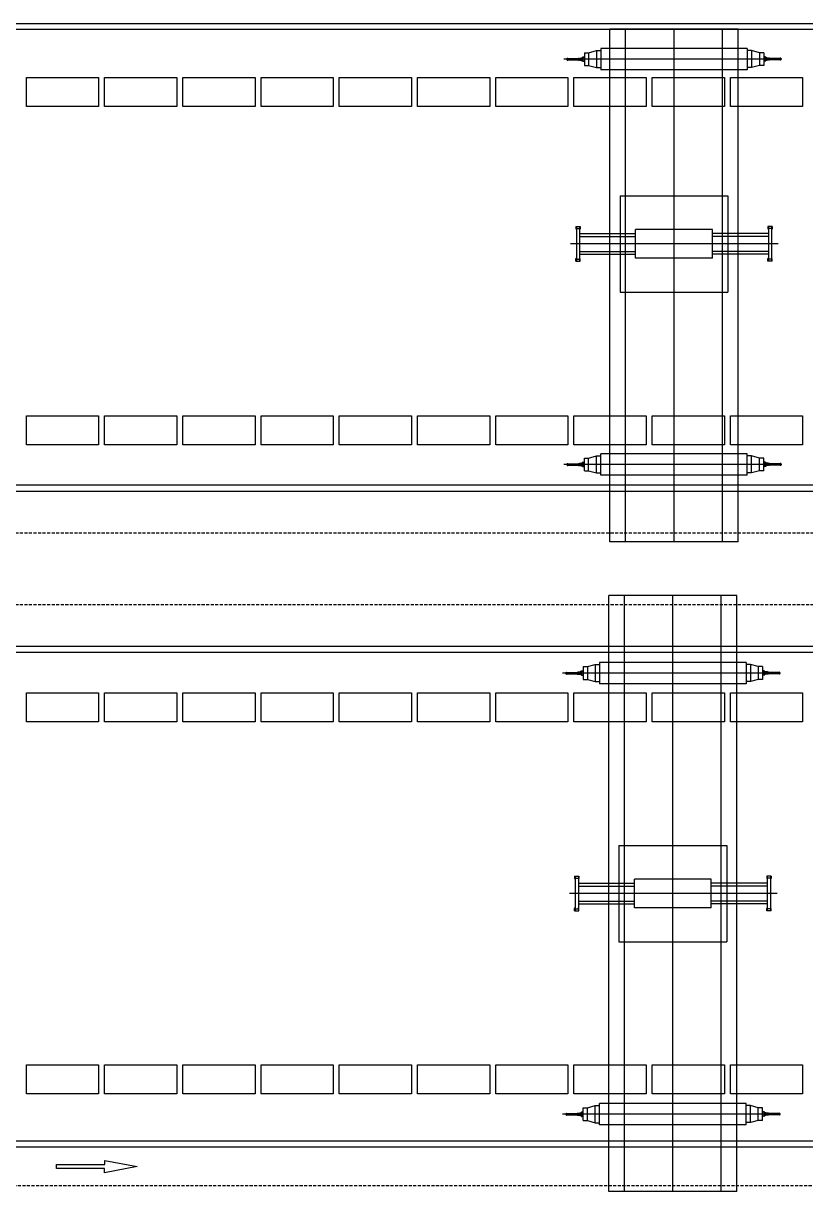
# Model space of a CAD drawing. Header units: millimetres. Extents: x -582 to 479, y -622 to 401.
# Drawn here: x 365.8 to 431.4, y 121.1 to 219.1 of the extents above; entities that cross this region are included whole.
import ezdxf

# ---------------------------------------------------------------- set-up
doc = ezdxf.new("R2010")
doc.units = ezdxf.units.MM
doc.linetypes.add('DASHED', pattern=[19.05, 12.7, -6.35])
for name, color, linetype in [('0001-佛渡-工艺-方案一-围网', 40, 'Continuous'), ('0001-佛渡-工艺-方案一-围网(内集卡一侧新增）', 40, 'Continuous'), ('0001-佛渡-工艺-方案一-设备', 40, 'Continuous'), ('0001-佛渡-平面-方案一道路中心线', 11, 'Continuous'), ('0001-佛渡-平面-方案一道路边界', 7, 'Continuous'), ('ECT', 1, 'Continuous'), ('SLOT', 115, 'Continuous')]:
    doc.layers.add(name, color=color, linetype=linetype)
doc.linetypes.add('FENCELINE2', pattern='A,0.25,-0.1,[132,ltypeshp.shx,S=0.1,R=0,X=-0.1,Y=0],-0.1,1', length=1.45)

# ---------------------------------------------------------------- blocks, each defined once
blk = doc.blocks.new('YC')
at = {"color": 40, "extrusion": (0.019869, 3.07925e-06, 0.999803)}
for p, q in [((2963.457, -564.5, 0.059), (2952.717, -564.501, 0.273)), ((2952.721, -614.501, 0.273), (2952.717, -564.501, 0.273)), ((2954.034, -614.501, 0.247), (2954.03, -564.501, 0.247)), ((2958.091, -614.501, 0.166), (2958.087, -564.501, 0.166)), ((2962.148, -614.5, 0.086), (2962.145, -564.5, 0.085)), ((2963.461, -614.5, 0.059), (2963.457, -564.5, 0.059)), ((2950.93, -570.464, 0.308), (2951.584, -570.285, 0.295)), ((2951.584, -570.285, 0.295), (2951.942, -570.285, 0.288)), ((2951.584, -570.285, 0.295), (2951.584, -571.717, 0.295)), ((2964.233, -570.105, 0.044), (2951.942, -570.106, 0.288)), ((2951.942, -570.106, 0.288), (2951.942, -571.896, 0.288)), ((2964.233, -570.105, 0.044), (2964.233, -571.895, 0.044)), ((2964.591, -570.284, 0.037), (2964.233, -570.284, 0.044)), ((2965.245, -570.463, 0.024), (2964.591, -570.284, 0.037)), ((2964.591, -570.284, 0.037), (2964.591, -571.716, 0.037)), ((2967.111, -571, -0.013), (2948.84, -571.001, 0.35)), ((2949.083, -571.001, 0.345), (2949.154, -571.001, 0.344)), ((2949.138, -570.924, 0.344), (2949.144, -570.918, 0.344)), ((2949.138, -571.079, 0.344), (2949.138, -570.924, 0.344)), ((2949.138, -571.079, 0.344), (2949.144, -571.085, 0.344)), ((2949.144, -570.918, 0.344), (2949.18, -570.918, 0.343)), ((2949.144, -571.085, 0.344), (2949.144, -570.918, 0.344)), ((2949.144, -571.085, 0.344), (2949.18, -571.085, 0.343)), ((2949.18, -571.085, 0.343), (2949.18, -570.918, 0.343)), ((2949.18, -570.942, 0.343), (2950.156, -570.941, 0.324)), ((2949.18, -571.061, 0.343), (2950.156, -571.061, 0.324)), ((2950.073, -570.924, 0.325), (2950.079, -570.918, 0.325)), ((2950.073, -571.079, 0.325), (2950.073, -570.924, 0.325)), ((2950.073, -571.079, 0.325), (2950.079, -571.085, 0.325)), ((2950.079, -570.918, 0.325), (2950.115, -570.918, 0.325)), ((2950.079, -571.085, 0.325), (2950.079, -570.918, 0.325)), ((2950.079, -571.085, 0.325), (2950.115, -571.085, 0.325)), ((2950.115, -571.085, 0.325), (2950.115, -570.918, 0.325)), ((2950.156, -571.096, 0.324), (2950.156, -570.907, 0.324)), ((2950.294, -570.898, 0.321), (2950.405, -570.882, 0.319)), ((2950.294, -571.105, 0.321), (2950.294, -570.898, 0.321)), ((2950.294, -571.105, 0.321), (2950.405, -571.12, 0.319)), ((2950.374, -570.876, 0.319), (2950.458, -570.876, 0.318)), ((2950.374, -571.126, 0.319), (2950.458, -571.126, 0.318)), ((2950.384, -571.126, 0.319), (2950.468, -571.126, 0.317)), ((2950.387, -570.858, 0.319), (2950.387, -570.894, 0.319)), ((2950.387, -571.144, 0.319), (2950.387, -571.109, 0.319)), ((2950.405, -570.852, 0.319), (2950.389, -570.852, 0.319)), ((2950.405, -570.864, 0.319), (2950.389, -570.864, 0.319)), ((2950.405, -570.888, 0.319), (2950.389, -570.888, 0.319)), ((2950.405, -570.9, 0.319), (2950.389, -570.9, 0.319)), ((2950.405, -571.103, 0.319), (2950.389, -571.103, 0.319)), ((2950.405, -571.115, 0.319), (2950.389, -571.115, 0.319)), ((2950.405, -571.138, 0.319), (2950.389, -571.138, 0.319)), ((2950.405, -571.15, 0.319), (2950.389, -571.15, 0.319)), ((2950.405, -570.84, 0.319), (2950.405, -571.001, 0.319)), ((2950.405, -570.84, 0.319), (2950.431, -570.84, 0.318)), ((2950.405, -570.852, 0.319), (2950.405, -570.9, 0.319)), ((2950.405, -570.856, 0.319), (2950.405, -570.856, 0.319)), ((2950.405, -570.856, 0.319), (2950.405, -570.896, 0.319)), ((2950.405, -570.896, 0.319), (2950.405, -570.896, 0.319)), ((2950.405, -571.162, 0.319), (2950.405, -571.001, 0.319)), ((2950.405, -571.15, 0.319), (2950.405, -571.103, 0.319)), ((2950.405, -571.147, 0.319), (2950.405, -571.106, 0.319)), ((2950.405, -571.106, 0.319), (2950.405, -571.106, 0.319)), ((2950.405, -571.147, 0.319), (2950.405, -571.147, 0.319)), ((2950.405, -571.162, 0.319), (2950.431, -571.162, 0.318)), ((2950.431, -570.816, 0.318), (2950.467, -570.816, 0.318)), ((2950.431, -571.186, 0.318), (2950.431, -570.816, 0.318)), ((2950.431, -570.84, 0.318), (2950.431, -571.001, 0.318)), ((2950.431, -571.162, 0.318), (2950.431, -571.001, 0.318)), ((2950.431, -571.186, 0.318), (2950.467, -571.186, 0.318)), ((2950.467, -571.186, 0.318), (2950.467, -570.816, 0.318)), ((2950.572, -570.464, 0.315), (2950.93, -570.464, 0.308)), ((2950.572, -570.464, 0.315), (2950.572, -571.538, 0.315)), ((2950.93, -570.464, 0.308), (2950.93, -571.538, 0.308)), ((2965.603, -570.463, 0.017), (2965.245, -570.463, 0.024)), ((2965.245, -570.463, 0.024), (2965.245, -571.537, 0.024)), ((2965.603, -570.463, 0.017), (2965.603, -571.537, 0.017)), ((2965.792, -571.125, 0.013), (2965.707, -571.125, 0.015)), ((2965.744, -570.815, 0.014), (2965.708, -570.815, 0.015)), ((2965.708, -571.185, 0.015), (2965.708, -570.815, 0.015)), ((2965.744, -571.185, 0.014), (2965.708, -571.185, 0.015)), ((2965.802, -570.875, 0.013), (2965.718, -570.875, 0.014)), ((2965.802, -571.125, 0.013), (2965.718, -571.125, 0.014)), ((2965.744, -571.185, 0.014), (2965.744, -570.815, 0.014)), ((2965.744, -570.839, 0.014), (2965.744, -571, 0.014)), ((2965.77, -570.839, 0.013), (2965.744, -570.839, 0.014)), ((2965.744, -571.161, 0.014), (2965.744, -571, 0.014)), ((2965.77, -571.161, 0.013), (2965.744, -571.161, 0.014)), ((2965.77, -570.839, 0.013), (2965.77, -571, 0.013)), ((2965.77, -570.855, 0.013), (2965.771, -570.855, 0.013)), ((2965.77, -570.855, 0.013), (2965.77, -570.895, 0.013)), ((2965.881, -570.897, 0.011), (2965.77, -570.881, 0.013)), ((2965.77, -570.895, 0.013), (2965.771, -570.895, 0.013)), ((2965.77, -571.161, 0.013), (2965.77, -571, 0.013)), ((2965.881, -571.104, 0.011), (2965.77, -571.119, 0.013)), ((2965.77, -571.145, 0.013), (2965.77, -571.105, 0.013)), ((2965.77, -571.105, 0.013), (2965.771, -571.105, 0.013)), ((2965.77, -571.145, 0.013), (2965.771, -571.145, 0.013)), ((2965.771, -570.851, 0.013), (2965.771, -570.899, 0.013)), ((2965.771, -570.851, 0.013), (2965.787, -570.851, 0.013)), ((2965.771, -570.863, 0.013), (2965.787, -570.863, 0.013)), ((2965.771, -570.887, 0.013), (2965.787, -570.887, 0.013)), ((2965.771, -570.899, 0.013), (2965.787, -570.899, 0.013)), ((2965.771, -571.102, 0.013), (2965.787, -571.102, 0.013)), ((2965.771, -571.149, 0.013), (2965.771, -571.102, 0.013)), ((2965.771, -571.113, 0.013), (2965.787, -571.113, 0.013)), ((2965.771, -571.137, 0.013), (2965.787, -571.137, 0.013)), ((2965.771, -571.149, 0.013), (2965.787, -571.149, 0.013)), ((2965.788, -570.857, 0.013), (2965.788, -570.893, 0.013)), ((2965.788, -571.143, 0.013), (2965.788, -571.107, 0.013)), ((2965.881, -571.104, 0.011), (2965.881, -570.897, 0.011)), ((2966.02, -571.095, 0.008), (2966.02, -570.906, 0.008)), ((2966.996, -570.94, -0.011), (2966.02, -570.94, 0.008)), ((2966.996, -571.06, -0.011), (2966.02, -571.06, 0.008)), ((2966.06, -571.084, 0.008), (2966.06, -570.916, 0.008)), ((2966.096, -570.916, 0.007), (2966.06, -570.916, 0.008)), ((2966.096, -571.084, 0.007), (2966.06, -571.084, 0.008)), ((2966.102, -570.922, 0.007), (2966.096, -570.916, 0.007)), ((2966.096, -571.084, 0.007), (2966.096, -570.916, 0.007)), ((2966.102, -571.078, 0.007), (2966.096, -571.084, 0.007)), ((2966.102, -571.078, 0.007), (2966.102, -570.922, 0.007)), ((2966.996, -571.084, -0.011), (2966.996, -570.916, -0.011)), ((2967.032, -570.916, -0.012), (2966.996, -570.916, -0.011)), ((2967.032, -571.084, -0.012), (2966.996, -571.084, -0.011)), ((2967.038, -570.922, -0.012), (2967.032, -570.916, -0.012)), ((2967.032, -571.084, -0.012), (2967.032, -570.916, -0.012)), ((2967.038, -571.078, -0.012), (2967.032, -571.084, -0.012)), ((2967.038, -571.078, -0.012), (2967.038, -570.922, -0.012)), ((2950.572, -571.538, 0.315), (2950.93, -571.538, 0.308)), ((2950.93, -571.538, 0.308), (2951.584, -571.717, 0.295)), ((2951.584, -571.717, 0.295), (2951.942, -571.717, 0.288)), ((2964.233, -571.895, 0.044), (2951.942, -571.896, 0.288)), ((2964.591, -571.716, 0.037), (2964.233, -571.716, 0.044)), ((2965.245, -571.537, 0.024), (2964.591, -571.716, 0.037)), ((2965.603, -571.537, 0.017), (2965.245, -571.537, 0.024)), ((2953.574, -585.459, 0.256), (2962.604, -585.458, 0.076)), ((2953.574, -585.459, 0.256), (2953.574, -593.543, 0.256)), ((2962.604, -585.458, 0.076), (2962.605, -593.543, 0.076)), ((2949.857, -588.045, 0.33), (2950.221, -588.045, 0.322)), ((2949.857, -588.045, 0.33), (2949.857, -588.218, 0.33)), ((2949.857, -588.218, 0.33), (2949.905, -588.305, 0.329)), ((2949.905, -588.045, 0.329), (2949.905, -590.957, 0.329)), ((2949.905, -588.218, 0.329), (2950.173, -588.218, 0.323)), ((2950.173, -588.045, 0.323), (2950.173, -590.957, 0.323)), ((2950.221, -588.218, 0.322), (2950.173, -588.305, 0.323)), ((2950.173, -588.635, 0.323), (2954.867, -588.634, 0.23)), ((2950.173, -588.867, 0.323), (2954.867, -588.867, 0.23)), ((2950.221, -588.045, 0.322), (2950.221, -588.218, 0.322)), ((2954.867, -590.697, 0.23), (2954.867, -588.304, 0.23)), ((2961.311, -588.304, 0.102), (2954.867, -588.304, 0.23)), ((2961.311, -590.697, 0.102), (2961.311, -588.304, 0.102)), ((2966.005, -588.634, 0.009), (2961.311, -588.634, 0.102)), ((2966.005, -588.866, 0.009), (2961.311, -588.866, 0.102)), ((2966.321, -588.044, 0.003), (2965.957, -588.044, 0.01)), ((2965.957, -588.044, 0.01), (2965.957, -588.217, 0.01)), ((2965.957, -588.217, 0.01), (2966.005, -588.304, 0.009)), ((2966.005, -588.044, 0.009), (2966.005, -590.956, 0.009)), ((2966.273, -588.217, 0.003), (2966.005, -588.217, 0.009)), ((2966.273, -588.044, 0.003), (2966.273, -590.956, 0.003)), ((2966.321, -588.217, 0.003), (2966.273, -588.304, 0.003)), ((2966.321, -588.044, 0.003), (2966.321, -588.217, 0.003)), ((2966.828, -589.5, -0.008), (2949.423, -589.501, 0.338)), ((2963.04, -589.5, 0.068), (2953.139, -589.501, 0.264)), ((2949.857, -590.784, 0.33), (2949.905, -590.698, 0.329)), ((2949.857, -590.957, 0.33), (2949.857, -590.784, 0.33)), ((2949.905, -590.784, 0.329), (2950.173, -590.784, 0.323)), ((2950.173, -590.135, 0.323), (2954.867, -590.135, 0.23)), ((2950.173, -590.368, 0.323), (2954.867, -590.367, 0.23)), ((2950.221, -590.784, 0.322), (2950.173, -590.698, 0.323)), ((2950.221, -590.957, 0.322), (2950.221, -590.784, 0.322)), ((2961.311, -590.697, 0.102), (2954.867, -590.697, 0.23)), ((2966.005, -590.134, 0.009), (2961.311, -590.134, 0.102)), ((2966.005, -590.366, 0.009), (2961.311, -590.367, 0.102)), ((2965.957, -590.783, 0.01), (2966.005, -590.696, 0.009)), ((2965.957, -590.956, 0.01), (2965.957, -590.783, 0.01)), ((2966.273, -590.783, 0.003), (2966.005, -590.783, 0.009)), ((2966.321, -590.783, 0.003), (2966.273, -590.696, 0.003)), ((2966.321, -590.956, 0.003), (2966.321, -590.783, 0.003)), ((2949.857, -590.957, 0.33), (2950.221, -590.957, 0.322)), ((2966.321, -590.956, 0.003), (2965.957, -590.956, 0.01)), ((2953.574, -593.543, 0.256), (2962.605, -593.543, 0.076)), ((2950.575, -607.464, 0.315), (2950.933, -607.464, 0.308)), ((2950.575, -608.538, 0.315), (2950.575, -607.464, 0.315)), ((2950.933, -607.464, 0.308), (2951.587, -607.285, 0.295)), ((2950.933, -608.538, 0.308), (2950.933, -607.464, 0.308)), ((2951.587, -607.285, 0.295), (2951.945, -607.285, 0.288)), ((2951.587, -608.717, 0.295), (2951.587, -607.285, 0.295)), ((2964.236, -607.105, 0.044), (2951.945, -607.106, 0.288)), ((2951.945, -608.896, 0.288), (2951.945, -607.106, 0.288)), ((2964.236, -608.895, 0.044), (2964.236, -607.105, 0.044)), ((2964.594, -607.284, 0.037), (2964.236, -607.284, 0.044)), ((2965.248, -607.463, 0.024), (2964.594, -607.284, 0.037)), ((2964.594, -608.716, 0.037), (2964.594, -607.284, 0.037)), ((2965.606, -607.463, 0.017), (2965.248, -607.463, 0.024)), ((2965.248, -608.537, 0.024), (2965.248, -607.463, 0.024)), ((2965.606, -608.537, 0.017), (2965.606, -607.463, 0.017)), ((2967.114, -608, -0.013), (2948.842, -608.001, 0.35)), ((2949.086, -608.001, 0.345), (2949.157, -608.001, 0.344)), ((2949.141, -607.924, 0.344), (2949.146, -607.918, 0.344)), ((2949.141, -607.924, 0.344), (2949.141, -608.079, 0.344)), ((2949.141, -608.079, 0.344), (2949.146, -608.085, 0.344)), ((2949.146, -607.918, 0.344), (2949.182, -607.918, 0.343)), ((2949.146, -607.918, 0.344), (2949.146, -608.085, 0.344)), ((2949.146, -608.085, 0.344), (2949.182, -608.085, 0.343)), ((2949.182, -607.918, 0.343), (2949.182, -608.085, 0.343)), ((2949.182, -607.942, 0.343), (2950.158, -607.941, 0.324)), ((2949.182, -608.061, 0.343), (2950.158, -608.061, 0.324)), ((2950.076, -607.924, 0.325), (2950.082, -607.918, 0.325)), ((2950.076, -607.924, 0.325), (2950.076, -608.079, 0.325)), ((2950.076, -608.079, 0.325), (2950.082, -608.085, 0.325)), ((2950.082, -607.918, 0.325), (2950.118, -607.918, 0.325)), ((2950.082, -607.918, 0.325), (2950.082, -608.085, 0.325)), ((2950.082, -608.085, 0.325), (2950.118, -608.085, 0.325)), ((2950.118, -607.918, 0.325), (2950.118, -608.085, 0.325)), ((2950.158, -607.907, 0.324), (2950.158, -608.096, 0.324)), ((2950.297, -607.898, 0.321), (2950.408, -607.882, 0.319)), ((2950.297, -607.898, 0.321), (2950.297, -608.105, 0.321)), ((2950.297, -608.105, 0.321), (2950.408, -608.12, 0.319)), ((2950.377, -607.876, 0.319), (2950.46, -607.876, 0.318)), ((2950.377, -608.126, 0.319), (2950.46, -608.126, 0.318)), ((2950.386, -607.876, 0.319), (2950.471, -607.876, 0.318)), ((2950.39, -607.858, 0.319), (2950.39, -607.894, 0.319)), ((2950.39, -608.144, 0.319), (2950.39, -608.109, 0.319)), ((2950.408, -607.852, 0.319), (2950.392, -607.852, 0.319)), ((2950.408, -607.864, 0.319), (2950.392, -607.864, 0.319)), ((2950.408, -607.888, 0.319), (2950.392, -607.888, 0.319)), ((2950.408, -607.9, 0.319), (2950.392, -607.9, 0.319)), ((2950.408, -608.103, 0.319), (2950.392, -608.103, 0.319)), ((2950.408, -608.115, 0.319), (2950.392, -608.115, 0.319)), ((2950.408, -608.138, 0.319), (2950.392, -608.138, 0.319)), ((2950.408, -608.15, 0.319), (2950.392, -608.15, 0.319)), ((2950.408, -607.84, 0.319), (2950.434, -607.84, 0.318)), ((2950.408, -607.84, 0.319), (2950.408, -608.001, 0.319)), ((2950.408, -607.852, 0.319), (2950.408, -607.9, 0.319)), ((2950.408, -607.856, 0.319), (2950.408, -607.896, 0.319)), ((2950.408, -607.856, 0.319), (2950.408, -607.856, 0.319)), ((2950.408, -607.896, 0.319), (2950.408, -607.896, 0.319)), ((2950.408, -608.162, 0.319), (2950.408, -608.001, 0.319)), ((2950.408, -608.15, 0.319), (2950.408, -608.103, 0.319)), ((2950.408, -608.106, 0.319), (2950.408, -608.106, 0.319)), ((2950.408, -608.147, 0.319), (2950.408, -608.106, 0.319)), ((2950.408, -608.147, 0.319), (2950.408, -608.147, 0.319)), ((2950.408, -608.162, 0.319), (2950.434, -608.162, 0.318)), ((2950.434, -607.816, 0.318), (2950.47, -607.816, 0.318)), ((2950.434, -607.816, 0.318), (2950.434, -608.186, 0.318)), ((2950.434, -607.84, 0.318), (2950.434, -608.001, 0.318)), ((2950.434, -608.162, 0.318), (2950.434, -608.001, 0.318)), ((2950.434, -608.186, 0.318), (2950.47, -608.186, 0.318)), ((2950.47, -607.816, 0.318), (2950.47, -608.186, 0.318)), ((2950.575, -608.538, 0.315), (2950.933, -608.538, 0.308)), ((2950.933, -608.538, 0.308), (2951.587, -608.717, 0.295)), ((2965.248, -608.537, 0.024), (2964.594, -608.716, 0.037)), ((2965.606, -608.537, 0.017), (2965.248, -608.537, 0.024)), ((2965.794, -607.875, 0.013), (2965.71, -607.875, 0.015)), ((2965.747, -607.815, 0.014), (2965.711, -607.815, 0.015)), ((2965.711, -607.815, 0.015), (2965.711, -608.185, 0.015)), ((2965.747, -608.185, 0.014), (2965.711, -608.185, 0.015)), ((2965.804, -607.875, 0.013), (2965.72, -607.875, 0.015)), ((2965.804, -608.125, 0.013), (2965.721, -608.125, 0.015)), ((2965.747, -607.815, 0.014), (2965.747, -608.185, 0.014)), ((2965.773, -607.839, 0.013), (2965.747, -607.839, 0.014)), ((2965.747, -607.839, 0.014), (2965.747, -608, 0.014)), ((2965.747, -608.161, 0.014), (2965.747, -608, 0.014)), ((2965.773, -608.161, 0.013), (2965.747, -608.161, 0.014)), ((2965.773, -607.839, 0.013), (2965.773, -608, 0.013)), ((2965.773, -607.851, 0.013), (2965.789, -607.851, 0.013)), ((2965.773, -607.851, 0.013), (2965.773, -607.899, 0.013)), ((2965.773, -607.855, 0.013), (2965.773, -607.895, 0.013)), ((2965.773, -607.855, 0.013), (2965.773, -607.855, 0.013)), ((2965.773, -607.863, 0.013), (2965.789, -607.863, 0.013)), ((2965.884, -607.897, 0.011), (2965.773, -607.881, 0.013)), ((2965.773, -607.887, 0.013), (2965.789, -607.887, 0.013)), ((2965.773, -607.895, 0.013), (2965.773, -607.895, 0.013)), ((2965.773, -607.899, 0.013), (2965.789, -607.899, 0.013)), ((2965.773, -608.161, 0.013), (2965.773, -608, 0.013)), ((2965.773, -608.149, 0.013), (2965.773, -608.102, 0.013)), ((2965.773, -608.102, 0.013), (2965.789, -608.102, 0.013)), ((2965.884, -608.104, 0.011), (2965.773, -608.119, 0.013)), ((2965.773, -608.105, 0.013), (2965.773, -608.105, 0.013)), ((2965.773, -608.145, 0.013), (2965.773, -608.105, 0.013)), ((2965.773, -608.113, 0.013), (2965.789, -608.113, 0.013)), ((2965.773, -608.137, 0.013), (2965.789, -608.137, 0.013)), ((2965.773, -608.145, 0.013), (2965.773, -608.145, 0.013)), ((2965.773, -608.149, 0.013), (2965.789, -608.149, 0.013)), ((2965.791, -607.857, 0.013), (2965.791, -607.893, 0.013)), ((2965.791, -608.143, 0.013), (2965.791, -608.107, 0.013)), ((2965.884, -607.897, 0.011), (2965.884, -608.104, 0.011)), ((2966.022, -607.906, 0.009), (2966.022, -608.095, 0.009)), ((2966.998, -607.94, -0.011), (2966.022, -607.94, 0.009)), ((2966.998, -608.06, -0.011), (2966.022, -608.06, 0.009)), ((2966.063, -607.916, 0.008), (2966.063, -608.084, 0.008)), ((2966.099, -607.916, 0.007), (2966.063, -607.916, 0.008)), ((2966.099, -608.084, 0.007), (2966.063, -608.084, 0.008)), ((2966.105, -607.922, 0.007), (2966.099, -607.916, 0.007)), ((2966.099, -607.916, 0.007), (2966.099, -608.084, 0.007)), ((2966.105, -608.078, 0.007), (2966.099, -608.084, 0.007)), ((2966.105, -607.922, 0.007), (2966.105, -608.078, 0.007)), ((2966.998, -607.916, -0.011), (2966.998, -608.084, -0.011)), ((2967.034, -607.916, -0.012), (2966.998, -607.916, -0.011)), ((2967.034, -608.084, -0.012), (2966.998, -608.084, -0.011)), ((2967.04, -607.922, -0.012), (2967.034, -607.916, -0.012)), ((2967.034, -607.916, -0.012), (2967.034, -608.084, -0.012)), ((2967.04, -608.078, -0.012), (2967.034, -608.084, -0.012)), ((2967.04, -607.922, -0.012), (2967.04, -608.078, -0.012)), ((2951.587, -608.717, 0.295), (2951.945, -608.717, 0.288)), ((2964.236, -608.895, 0.044), (2951.945, -608.896, 0.288)), ((2964.594, -608.716, 0.037), (2964.236, -608.716, 0.044)), ((2963.461, -614.5, 0.059), (2952.721, -614.501, 0.273))]:
    blk.add_line(p, q, dxfattribs=at)
at = {"color": 40, "linetype": 'ByBlock', "extrusion": (0.019869, 3.07925e-06, 0.999803)}
for p, q in [((2950.156, -570.907, 0.324), (2950.294, -570.907, 0.321)), ((2950.156, -571.096, 0.324), (2950.294, -571.096, 0.321)), ((2966.02, -570.906, 0.008), (2965.881, -570.906, 0.011)), ((2966.02, -571.095, 0.008), (2965.881, -571.095, 0.011)), ((2950.158, -607.907, 0.324), (2950.297, -607.907, 0.321)), ((2950.158, -608.096, 0.324), (2950.297, -608.096, 0.321)), ((2966.022, -607.906, 0.009), (2965.884, -607.906, 0.011)), ((2966.022, -608.095, 0.009), (2965.884, -608.095, 0.011))]:
    blk.add_line(p, q, dxfattribs=at)
at = {"color": 40, "linetype": 'Continuous', "extrusion": (0.019869, 3.07925e-06, 0.999803)}
for p, q in [((2950.467, -570.821, 0.318), (2950.578, -570.821, 0.315)), ((2950.467, -570.84, 0.318), (2950.578, -570.84, 0.315)), ((2950.467, -571.162, 0.318), (2950.578, -571.162, 0.315)), ((2950.467, -571.181, 0.318), (2950.578, -571.181, 0.315)), ((2965.708, -570.82, 0.015), (2965.598, -570.82, 0.017)), ((2965.708, -570.839, 0.015), (2965.598, -570.839, 0.017)), ((2965.708, -571.161, 0.015), (2965.598, -571.161, 0.017)), ((2965.708, -571.18, 0.015), (2965.598, -571.18, 0.017)), ((2950.47, -607.821, 0.318), (2950.58, -607.821, 0.315)), ((2950.47, -607.84, 0.318), (2950.58, -607.84, 0.315)), ((2950.47, -608.162, 0.318), (2950.58, -608.162, 0.315)), ((2950.47, -608.181, 0.318), (2950.58, -608.181, 0.315)), ((2965.711, -607.82, 0.015), (2965.6, -607.82, 0.017)), ((2965.711, -607.839, 0.015), (2965.6, -607.839, 0.017)), ((2965.711, -608.161, 0.015), (2965.6, -608.161, 0.017)), ((2965.711, -608.18, 0.015), (2965.6, -608.18, 0.017))]:
    blk.add_line(p, q, dxfattribs=at)
at = {"color": 40, "extrusion": (-0.019869, -3.07925e-06, -0.999803)}
for centre, major_axis, start_param, end_param in [((2950.399, -570.858, 0.319), (-0.00843, -0.00844, 0.00017), 0.2618, 1.308997), ((2950.433, -570.876, 0.318), (-0.032, 0.032, 0.0006), -1.051761, -0.519035), ((2950.399, -570.894, 0.319), (-0.00843, 0.00843, 0.00017), -1.308997, -0.261799), ((2950.399, -571.109, 0.319), (-0.00843, 0.00843, 0.00017), -1.308997, -0.261799), ((2950.433, -571.126, 0.318), (-0.032, 0.032, 0.0006), -1.051761, -0.519035), ((2950.399, -571.144, 0.319), (-0.00843, 0.00843, 0.00017), -1.308997, -0.261799), ((2965.776, -570.857, 0.013), (-0.00843, 0.00843, 0.00017), 1.832596, 2.879794), ((2965.743, -570.875, 0.014), (-0.032, -0.032, 0.0006), 3.660628, 4.193354), ((2965.776, -570.893, 0.013), (-0.00843, 0.00843, 0.00017), 1.832596, 2.879793), ((2965.776, -571.107, 0.013), (-0.00843, -0.00844, 0.00017), 3.403392, 4.45059), ((2965.743, -571.125, 0.014), (-0.032, -0.032, 0.0006), 3.660628, 4.193354), ((2965.776, -571.143, 0.013), (-0.00843, 0.00843, 0.00017), 1.832596, 2.879794), ((2950.402, -607.858, 0.319), (-0.00843, 0.00843, 0.00017), -1.308997, -0.261799), ((2950.435, -607.876, 0.318), (-0.032, 0.032, 0.0006), -1.051761, -0.519035), ((2950.402, -607.894, 0.319), (-0.00843, 0.00843, 0.00017), -1.308997, -0.261799), ((2950.402, -608.109, 0.319), (-0.00843, 0.00843, 0.00017), -1.308997, -0.261799), ((2950.435, -608.126, 0.318), (-0.032, 0.032, 0.0006), -1.051761, -0.519035), ((2950.402, -608.144, 0.319), (-0.00843, 0.00843, 0.00017), -1.308997, -0.261799), ((2965.779, -607.857, 0.013), (-0.00843, 0.00843, 0.00017), 1.832596, 2.879793), ((2965.745, -607.875, 0.014), (-0.032, -0.032, 0.0006), 3.660628, 4.193354), ((2965.779, -607.893, 0.013), (-0.00843, -0.00844, 0.00017), 3.403392, 4.45059), ((2965.779, -608.107, 0.013), (-0.00843, 0.00843, 0.00017), 1.832596, 2.879793), ((2965.746, -608.125, 0.014), (-0.032, -0.032, 0.0006), 3.660628, 4.193354), ((2965.779, -608.143, 0.013), (-0.00843, 0.00843, 0.00017), 1.832596, 2.879793)]:
    blk.add_ellipse(centre, major_axis=major_axis, ratio=1, start_param=start_param, end_param=end_param, dxfattribs=at)
blk = doc.blocks.new('YC0')
at = {"color": 0, "extrusion": (0.019869, 1.67321e-06, 0.999803)}
for p, q in [((-509.5, -81.817, 0.107), (-509.5, -38.817, 0.107)), ((-498.76, -38.817, -0.107), (-509.5, -38.817, 0.107)), ((-508.187, -81.817, 0.081), (-508.187, -38.817, 0.081)), ((-504.13, -81.817, 0), (-504.13, -38.817, 0)), ((-500.073, -81.817, -0.081), (-500.073, -38.817, -0.081)), ((-498.76, -81.817, -0.107), (-498.76, -38.817, -0.107)), ((-511.813, -41.156, 0.153), (-511.813, -41.317, 0.153)), ((-511.813, -41.156, 0.153), (-511.786, -41.156, 0.152)), ((-511.786, -41.132, 0.152), (-511.751, -41.132, 0.151)), ((-511.786, -41.502, 0.152), (-511.786, -41.132, 0.152)), ((-511.786, -41.156, 0.152), (-511.786, -41.317, 0.152)), ((-511.751, -41.502, 0.151), (-511.751, -41.132, 0.151)), ((-511.646, -40.78, 0.149), (-511.288, -40.78, 0.142)), ((-511.646, -40.78, 0.149), (-511.646, -41.854, 0.149)), ((-511.288, -40.78, 0.142), (-510.634, -40.601, 0.129)), ((-511.288, -40.78, 0.142), (-511.288, -41.854, 0.142)), ((-510.634, -40.601, 0.129), (-510.276, -40.601, 0.122)), ((-510.634, -40.601, 0.129), (-510.634, -42.033, 0.129)), ((-497.985, -40.422, -0.122), (-510.276, -40.422, 0.122)), ((-510.276, -40.422, 0.122), (-510.276, -42.212, 0.122)), ((-497.985, -40.422, -0.122), (-497.985, -42.212, -0.122)), ((-497.627, -40.601, -0.129), (-497.985, -40.601, -0.122)), ((-496.973, -40.78, -0.142), (-497.627, -40.601, -0.129)), ((-497.627, -40.601, -0.129), (-497.627, -42.033, -0.129)), ((-496.615, -40.78, -0.149), (-496.973, -40.78, -0.142)), ((-496.973, -40.78, -0.142), (-496.973, -41.854, -0.142)), ((-496.615, -40.78, -0.149), (-496.615, -41.854, -0.149)), ((-496.474, -41.132, -0.152), (-496.51, -41.132, -0.151)), ((-496.51, -41.502, -0.151), (-496.51, -41.132, -0.151)), ((-496.474, -41.502, -0.152), (-496.474, -41.132, -0.152)), ((-496.474, -41.156, -0.152), (-496.474, -41.317, -0.152)), ((-496.448, -41.156, -0.153), (-496.474, -41.156, -0.152)), ((-496.448, -41.156, -0.153), (-496.448, -41.317, -0.153)), ((-495.106, -41.317, -0.179), (-513.378, -41.317, 0.184)), ((-513.135, -41.317, 0.179), (-513.064, -41.317, 0.178)), ((-513.08, -41.24, 0.178), (-513.074, -41.234, 0.178)), ((-513.08, -41.395, 0.178), (-513.08, -41.24, 0.178)), ((-513.08, -41.395, 0.178), (-513.074, -41.401, 0.178)), ((-513.074, -41.234, 0.178), (-513.038, -41.234, 0.177)), ((-513.074, -41.401, 0.178), (-513.074, -41.234, 0.178)), ((-513.074, -41.401, 0.178), (-513.038, -41.401, 0.177)), ((-513.038, -41.401, 0.177), (-513.038, -41.234, 0.177)), ((-513.038, -41.257, 0.177), (-512.062, -41.257, 0.158)), ((-513.038, -41.377, 0.177), (-512.062, -41.377, 0.158)), ((-512.144, -41.24, 0.159), (-512.138, -41.234, 0.159)), ((-512.144, -41.395, 0.159), (-512.144, -41.24, 0.159)), ((-512.144, -41.395, 0.159), (-512.138, -41.401, 0.159)), ((-512.138, -41.234, 0.159), (-512.103, -41.234, 0.158)), ((-512.138, -41.401, 0.159), (-512.138, -41.234, 0.159)), ((-512.138, -41.401, 0.159), (-512.103, -41.401, 0.158)), ((-512.103, -41.401, 0.158), (-512.103, -41.234, 0.158)), ((-512.062, -41.412, 0.158), (-512.062, -41.223, 0.158)), ((-511.924, -41.214, 0.155), (-511.813, -41.198, 0.153)), ((-511.924, -41.421, 0.155), (-511.924, -41.214, 0.155)), ((-511.924, -41.421, 0.155), (-511.813, -41.436, 0.153)), ((-511.844, -41.192, 0.153), (-511.76, -41.192, 0.152)), ((-511.844, -41.442, 0.153), (-511.76, -41.442, 0.152)), ((-511.834, -41.442, 0.153), (-511.749, -41.442, 0.151)), ((-511.831, -41.174, 0.153), (-511.831, -41.21, 0.153)), ((-511.831, -41.46, 0.153), (-511.831, -41.425, 0.153)), ((-511.813, -41.168, 0.153), (-511.829, -41.168, 0.153)), ((-511.813, -41.18, 0.153), (-511.829, -41.18, 0.153)), ((-511.813, -41.204, 0.153), (-511.829, -41.204, 0.153)), ((-511.813, -41.216, 0.153), (-511.829, -41.216, 0.153)), ((-511.813, -41.419, 0.153), (-511.829, -41.419, 0.153)), ((-511.813, -41.43, 0.153), (-511.829, -41.43, 0.153)), ((-511.813, -41.454, 0.153), (-511.829, -41.454, 0.153)), ((-511.813, -41.466, 0.153), (-511.829, -41.466, 0.153)), ((-511.813, -41.168, 0.153), (-511.813, -41.216, 0.153)), ((-511.813, -41.172, 0.153), (-511.813, -41.172, 0.153)), ((-511.813, -41.172, 0.153), (-511.813, -41.212, 0.153)), ((-511.813, -41.212, 0.153), (-511.813, -41.212, 0.153)), ((-511.813, -41.478, 0.153), (-511.813, -41.317, 0.153)), ((-511.813, -41.466, 0.153), (-511.813, -41.419, 0.153)), ((-511.813, -41.462, 0.153), (-511.813, -41.422, 0.153)), ((-511.813, -41.422, 0.153), (-511.813, -41.422, 0.153)), ((-511.813, -41.462, 0.153), (-511.813, -41.462, 0.153)), ((-511.813, -41.478, 0.153), (-511.786, -41.478, 0.152)), ((-511.786, -41.478, 0.152), (-511.786, -41.317, 0.152)), ((-511.786, -41.502, 0.152), (-511.751, -41.502, 0.151)), ((-511.646, -41.854, 0.149), (-511.288, -41.854, 0.142)), ((-511.288, -41.854, 0.142), (-510.634, -42.033, 0.129)), ((-510.634, -42.033, 0.129), (-510.276, -42.033, 0.122)), ((-497.627, -42.033, -0.129), (-497.985, -42.033, -0.122)), ((-496.973, -41.854, -0.142), (-497.627, -42.033, -0.129)), ((-496.615, -41.854, -0.149), (-496.973, -41.854, -0.142)), ((-496.426, -41.442, -0.153), (-496.511, -41.442, -0.151)), ((-496.474, -41.502, -0.152), (-496.51, -41.502, -0.151)), ((-496.416, -41.192, -0.153), (-496.5, -41.192, -0.152)), ((-496.416, -41.442, -0.153), (-496.5, -41.442, -0.152)), ((-496.474, -41.478, -0.152), (-496.474, -41.317, -0.152)), ((-496.448, -41.478, -0.153), (-496.474, -41.478, -0.152)), ((-496.448, -41.172, -0.153), (-496.447, -41.172, -0.153)), ((-496.448, -41.172, -0.153), (-496.448, -41.212, -0.153)), ((-496.337, -41.214, -0.155), (-496.448, -41.198, -0.153)), ((-496.448, -41.212, -0.153), (-496.447, -41.212, -0.153)), ((-496.448, -41.478, -0.153), (-496.448, -41.317, -0.153)), ((-496.337, -41.421, -0.155), (-496.448, -41.436, -0.153)), ((-496.448, -41.462, -0.153), (-496.448, -41.422, -0.153)), ((-496.448, -41.422, -0.153), (-496.447, -41.422, -0.153)), ((-496.448, -41.462, -0.153), (-496.447, -41.462, -0.153)), ((-496.447, -41.168, -0.153), (-496.447, -41.216, -0.153)), ((-496.447, -41.168, -0.153), (-496.431, -41.168, -0.153)), ((-496.447, -41.18, -0.153), (-496.431, -41.18, -0.153)), ((-496.447, -41.204, -0.153), (-496.431, -41.204, -0.153)), ((-496.447, -41.216, -0.153), (-496.431, -41.216, -0.153)), ((-496.447, -41.419, -0.153), (-496.431, -41.419, -0.153)), ((-496.447, -41.466, -0.153), (-496.447, -41.419, -0.153)), ((-496.447, -41.43, -0.153), (-496.431, -41.43, -0.153)), ((-496.447, -41.454, -0.153), (-496.431, -41.454, -0.153)), ((-496.447, -41.466, -0.153), (-496.431, -41.466, -0.153)), ((-496.43, -41.174, -0.153), (-496.43, -41.21, -0.153)), ((-496.43, -41.46, -0.153), (-496.43, -41.425, -0.153)), ((-496.337, -41.421, -0.155), (-496.337, -41.214, -0.155)), ((-496.198, -41.412, -0.158), (-496.198, -41.223, -0.158)), ((-495.222, -41.257, -0.177), (-496.198, -41.257, -0.158)), ((-495.222, -41.377, -0.177), (-496.198, -41.377, -0.158)), ((-496.158, -41.401, -0.158), (-496.158, -41.234, -0.158)), ((-496.122, -41.234, -0.159), (-496.158, -41.234, -0.158)), ((-496.122, -41.401, -0.159), (-496.158, -41.401, -0.158)), ((-496.116, -41.24, -0.159), (-496.122, -41.234, -0.159)), ((-496.122, -41.401, -0.159), (-496.122, -41.234, -0.159)), ((-496.116, -41.395, -0.159), (-496.122, -41.401, -0.159)), ((-496.116, -41.395, -0.159), (-496.116, -41.24, -0.159)), ((-495.222, -41.401, -0.177), (-495.222, -41.234, -0.177)), ((-495.186, -41.234, -0.178), (-495.222, -41.234, -0.177)), ((-495.186, -41.401, -0.178), (-495.222, -41.401, -0.177)), ((-495.18, -41.24, -0.178), (-495.186, -41.234, -0.178)), ((-495.186, -41.401, -0.178), (-495.186, -41.234, -0.178)), ((-495.18, -41.395, -0.178), (-495.186, -41.401, -0.178)), ((-495.18, -41.395, -0.178), (-495.18, -41.24, -0.178)), ((-497.985, -42.212, -0.122), (-510.276, -42.212, 0.122)), ((-508.645, -52.775, 0.09), (-508.645, -60.859, 0.09)), ((-508.645, -52.775, 0.09), (-499.615, -52.775, -0.09)), ((-499.615, -52.775, -0.09), (-499.615, -60.859, -0.09)), ((-512.362, -55.361, 0.164), (-511.998, -55.361, 0.156)), ((-512.362, -55.361, 0.164), (-512.362, -55.534, 0.164)), ((-512.362, -55.534, 0.164), (-512.314, -55.621, 0.163)), ((-512.314, -55.361, 0.163), (-512.314, -58.273, 0.163)), ((-512.314, -55.534, 0.163), (-512.046, -55.534, 0.157)), ((-512.046, -55.361, 0.157), (-512.046, -58.273, 0.157)), ((-511.998, -55.534, 0.156), (-512.046, -55.621, 0.157)), ((-511.998, -55.361, 0.156), (-511.998, -55.534, 0.156)), ((-507.352, -58.013, 0.064), (-507.352, -55.621, 0.064)), ((-500.908, -55.621, -0.064), (-507.352, -55.621, 0.064)), ((-500.908, -58.013, -0.064), (-500.908, -55.621, -0.064)), ((-495.898, -55.361, -0.164), (-496.262, -55.361, -0.156)), ((-496.262, -55.361, -0.156), (-496.262, -55.534, -0.156)), ((-496.262, -55.534, -0.156), (-496.214, -55.621, -0.157)), ((-496.214, -55.361, -0.157), (-496.214, -58.273, -0.157)), ((-495.946, -55.534, -0.163), (-496.214, -55.534, -0.157)), ((-495.946, -55.361, -0.163), (-495.946, -58.273, -0.163)), ((-495.898, -55.534, -0.164), (-495.946, -55.621, -0.163)), ((-495.898, -55.361, -0.164), (-495.898, -55.534, -0.164)), ((-495.391, -56.817, -0.174), (-512.796, -56.817, 0.172)), ((-512.046, -55.951, 0.157), (-507.352, -55.951, 0.064)), ((-512.046, -56.183, 0.157), (-507.352, -56.183, 0.064)), ((-499.18, -56.817, -0.098), (-509.081, -56.817, 0.098)), ((-496.214, -55.951, -0.157), (-500.908, -55.951, -0.064)), ((-496.214, -56.183, -0.157), (-500.908, -56.183, -0.064)), ((-512.046, -57.451, 0.157), (-507.352, -57.451, 0.064)), ((-512.046, -57.684, 0.157), (-507.352, -57.684, 0.064)), ((-496.214, -57.451, -0.157), (-500.908, -57.451, -0.064)), ((-496.214, -57.684, -0.157), (-500.908, -57.684, -0.064)), ((-512.362, -58.1, 0.164), (-512.314, -58.013, 0.163)), ((-512.362, -58.273, 0.164), (-512.362, -58.1, 0.164)), ((-512.362, -58.273, 0.164), (-511.998, -58.273, 0.156)), ((-512.314, -58.1, 0.163), (-512.046, -58.1, 0.157)), ((-511.998, -58.1, 0.156), (-512.046, -58.013, 0.157)), ((-511.998, -58.273, 0.156), (-511.998, -58.1, 0.156)), ((-500.908, -58.013, -0.064), (-507.352, -58.013, 0.064)), ((-496.262, -58.1, -0.156), (-496.214, -58.013, -0.157)), ((-496.262, -58.273, -0.156), (-496.262, -58.1, -0.156)), ((-495.898, -58.273, -0.164), (-496.262, -58.273, -0.156)), ((-495.946, -58.1, -0.163), (-496.214, -58.1, -0.157)), ((-495.898, -58.1, -0.164), (-495.946, -58.013, -0.163)), ((-495.898, -58.273, -0.164), (-495.898, -58.1, -0.164)), ((-508.645, -60.859, 0.09), (-499.615, -60.859, -0.09)), ((-497.985, -74.422, -0.122), (-510.276, -74.422, 0.122)), ((-510.276, -76.212, 0.122), (-510.276, -74.422, 0.122)), ((-497.985, -76.212, -0.122), (-497.985, -74.422, -0.122)), ((-495.106, -75.317, -0.179), (-513.378, -75.317, 0.184)), ((-513.135, -75.317, 0.179), (-513.064, -75.317, 0.178)), ((-513.08, -75.24, 0.178), (-513.074, -75.234, 0.178)), ((-513.08, -75.24, 0.178), (-513.08, -75.395, 0.178)), ((-513.08, -75.395, 0.178), (-513.074, -75.401, 0.178)), ((-513.074, -75.234, 0.178), (-513.038, -75.234, 0.177)), ((-513.074, -75.234, 0.178), (-513.074, -75.401, 0.178)), ((-513.074, -75.401, 0.178), (-513.038, -75.401, 0.177)), ((-513.038, -75.234, 0.177), (-513.038, -75.401, 0.177)), ((-513.038, -75.257, 0.177), (-512.062, -75.257, 0.158)), ((-513.038, -75.377, 0.177), (-512.062, -75.377, 0.158)), ((-512.144, -75.24, 0.159), (-512.138, -75.234, 0.159)), ((-512.144, -75.24, 0.159), (-512.144, -75.395, 0.159)), ((-512.144, -75.395, 0.159), (-512.138, -75.401, 0.159)), ((-512.138, -75.234, 0.159), (-512.103, -75.234, 0.158)), ((-512.138, -75.234, 0.159), (-512.138, -75.401, 0.159)), ((-512.138, -75.401, 0.159), (-512.103, -75.401, 0.158)), ((-512.103, -75.234, 0.158), (-512.103, -75.401, 0.158)), ((-512.062, -75.223, 0.158), (-512.062, -75.412, 0.158)), ((-511.924, -75.214, 0.155), (-511.813, -75.198, 0.153)), ((-511.924, -75.214, 0.155), (-511.924, -75.421, 0.155)), ((-511.924, -75.421, 0.155), (-511.813, -75.436, 0.153)), ((-511.844, -75.192, 0.153), (-511.76, -75.192, 0.152)), ((-511.844, -75.442, 0.153), (-511.76, -75.442, 0.152)), ((-511.834, -75.192, 0.153), (-511.749, -75.192, 0.151)), ((-511.831, -75.174, 0.153), (-511.831, -75.21, 0.153)), ((-511.831, -75.46, 0.153), (-511.831, -75.425, 0.153)), ((-511.813, -75.168, 0.153), (-511.829, -75.168, 0.153)), ((-511.813, -75.18, 0.153), (-511.829, -75.18, 0.153)), ((-511.813, -75.204, 0.153), (-511.829, -75.204, 0.153)), ((-511.813, -75.216, 0.153), (-511.829, -75.216, 0.153)), ((-511.813, -75.419, 0.153), (-511.829, -75.419, 0.153)), ((-511.813, -75.43, 0.153), (-511.829, -75.43, 0.153)), ((-511.813, -75.454, 0.153), (-511.829, -75.454, 0.153)), ((-511.813, -75.156, 0.153), (-511.786, -75.156, 0.152)), ((-511.813, -75.156, 0.153), (-511.813, -75.317, 0.153)), ((-511.813, -75.168, 0.153), (-511.813, -75.216, 0.153)), ((-511.813, -75.172, 0.153), (-511.813, -75.212, 0.153)), ((-511.813, -75.172, 0.153), (-511.813, -75.172, 0.153)), ((-511.813, -75.212, 0.153), (-511.813, -75.212, 0.153)), ((-511.813, -75.478, 0.153), (-511.813, -75.317, 0.153)), ((-511.813, -75.466, 0.153), (-511.813, -75.419, 0.153)), ((-511.813, -75.422, 0.153), (-511.813, -75.422, 0.153)), ((-511.813, -75.462, 0.153), (-511.813, -75.422, 0.153)), ((-511.786, -75.132, 0.152), (-511.751, -75.132, 0.152)), ((-511.786, -75.132, 0.152), (-511.786, -75.502, 0.152)), ((-511.786, -75.156, 0.152), (-511.786, -75.317, 0.152)), ((-511.786, -75.478, 0.152), (-511.786, -75.317, 0.152)), ((-511.751, -75.132, 0.152), (-511.751, -75.502, 0.152)), ((-511.646, -74.78, 0.149), (-511.288, -74.78, 0.142)), ((-511.646, -75.854, 0.149), (-511.646, -74.78, 0.149)), ((-511.288, -74.78, 0.142), (-510.634, -74.601, 0.129)), ((-511.288, -75.854, 0.142), (-511.288, -74.78, 0.142)), ((-510.634, -74.601, 0.129), (-510.276, -74.601, 0.122)), ((-510.634, -76.033, 0.129), (-510.634, -74.601, 0.129)), ((-497.627, -74.601, -0.129), (-497.985, -74.601, -0.122)), ((-496.973, -74.78, -0.142), (-497.627, -74.601, -0.129)), ((-497.627, -76.033, -0.129), (-497.627, -74.601, -0.129)), ((-496.615, -74.78, -0.149), (-496.973, -74.78, -0.142)), ((-496.973, -75.854, -0.142), (-496.973, -74.78, -0.142)), ((-496.615, -75.854, -0.149), (-496.615, -74.78, -0.149)), ((-496.426, -75.192, -0.153), (-496.511, -75.192, -0.151)), ((-496.474, -75.132, -0.152), (-496.51, -75.132, -0.151)), ((-496.51, -75.132, -0.151), (-496.51, -75.502, -0.151)), ((-496.416, -75.192, -0.153), (-496.5, -75.192, -0.152)), ((-496.416, -75.442, -0.153), (-496.5, -75.442, -0.152)), ((-496.474, -75.132, -0.152), (-496.474, -75.502, -0.152)), ((-496.448, -75.156, -0.153), (-496.474, -75.156, -0.152)), ((-496.474, -75.156, -0.152), (-496.474, -75.317, -0.152)), ((-496.474, -75.478, -0.152), (-496.474, -75.317, -0.152)), ((-496.448, -75.156, -0.153), (-496.448, -75.317, -0.153)), ((-496.448, -75.172, -0.153), (-496.448, -75.212, -0.153)), ((-496.448, -75.172, -0.153), (-496.447, -75.172, -0.153)), ((-496.337, -75.214, -0.155), (-496.448, -75.198, -0.153)), ((-496.448, -75.212, -0.153), (-496.447, -75.212, -0.153)), ((-496.448, -75.478, -0.153), (-496.448, -75.317, -0.153)), ((-496.337, -75.421, -0.155), (-496.448, -75.436, -0.153)), ((-496.448, -75.422, -0.153), (-496.447, -75.422, -0.153)), ((-496.448, -75.462, -0.153), (-496.448, -75.422, -0.153)), ((-496.447, -75.168, -0.153), (-496.431, -75.168, -0.153)), ((-496.447, -75.168, -0.153), (-496.447, -75.216, -0.153)), ((-496.447, -75.18, -0.153), (-496.431, -75.18, -0.153)), ((-496.447, -75.204, -0.153), (-496.431, -75.204, -0.153)), ((-496.447, -75.216, -0.153), (-496.431, -75.216, -0.153)), ((-496.447, -75.466, -0.153), (-496.447, -75.419, -0.153)), ((-496.447, -75.419, -0.153), (-496.431, -75.419, -0.153)), ((-496.447, -75.43, -0.153), (-496.431, -75.43, -0.153)), ((-496.447, -75.454, -0.153), (-496.431, -75.454, -0.153)), ((-496.43, -75.174, -0.153), (-496.43, -75.21, -0.153)), ((-496.43, -75.46, -0.153), (-496.43, -75.425, -0.153)), ((-496.337, -75.214, -0.155), (-496.337, -75.421, -0.155)), ((-496.198, -75.223, -0.158), (-496.198, -75.412, -0.158)), ((-495.222, -75.257, -0.177), (-496.198, -75.257, -0.158)), ((-495.222, -75.377, -0.177), (-496.198, -75.377, -0.158)), ((-496.158, -75.234, -0.158), (-496.158, -75.401, -0.158)), ((-496.122, -75.234, -0.159), (-496.158, -75.234, -0.158)), ((-496.122, -75.401, -0.159), (-496.158, -75.401, -0.158)), ((-496.116, -75.24, -0.159), (-496.122, -75.234, -0.159)), ((-496.122, -75.234, -0.159), (-496.122, -75.401, -0.159)), ((-496.116, -75.395, -0.159), (-496.122, -75.401, -0.159)), ((-496.116, -75.24, -0.159), (-496.116, -75.395, -0.159)), ((-495.222, -75.234, -0.177), (-495.222, -75.401, -0.177)), ((-495.186, -75.234, -0.178), (-495.222, -75.234, -0.177)), ((-495.186, -75.401, -0.178), (-495.222, -75.401, -0.177)), ((-495.18, -75.24, -0.178), (-495.186, -75.234, -0.178)), ((-495.186, -75.234, -0.178), (-495.186, -75.401, -0.178)), ((-495.18, -75.395, -0.178), (-495.186, -75.401, -0.178)), ((-495.18, -75.24, -0.178), (-495.18, -75.395, -0.178)), ((-511.813, -75.466, 0.153), (-511.829, -75.466, 0.153)), ((-511.813, -75.462, 0.153), (-511.813, -75.462, 0.153)), ((-511.813, -75.478, 0.153), (-511.786, -75.478, 0.152)), ((-511.786, -75.502, 0.152), (-511.751, -75.502, 0.152)), ((-511.646, -75.854, 0.149), (-511.288, -75.854, 0.142)), ((-511.288, -75.854, 0.142), (-510.634, -76.033, 0.129)), ((-510.634, -76.033, 0.129), (-510.276, -76.033, 0.122)), ((-497.985, -76.212, -0.122), (-510.276, -76.212, 0.122)), ((-497.627, -76.033, -0.129), (-497.985, -76.033, -0.122)), ((-496.973, -75.854, -0.142), (-497.627, -76.033, -0.129)), ((-496.615, -75.854, -0.149), (-496.973, -75.854, -0.142)), ((-496.474, -75.502, -0.152), (-496.51, -75.502, -0.151)), ((-496.448, -75.478, -0.153), (-496.474, -75.478, -0.152)), ((-496.448, -75.462, -0.153), (-496.447, -75.462, -0.153)), ((-496.447, -75.466, -0.153), (-496.431, -75.466, -0.153)), ((-498.76, -81.817, -0.107), (-509.5, -81.817, 0.107))]:
    blk.add_line(p, q, dxfattribs=at)
at = {"color": 0, "linetype": 'Continuous', "extrusion": (0.019869, 1.67321e-06, 0.999803)}
for p, q in [((-511.751, -41.137, 0.151), (-511.64, -41.137, 0.149)), ((-511.751, -41.156, 0.151), (-511.64, -41.156, 0.149)), ((-496.51, -41.137, -0.151), (-496.62, -41.137, -0.149)), ((-496.51, -41.156, -0.151), (-496.62, -41.156, -0.149)), ((-511.751, -41.478, 0.151), (-511.64, -41.478, 0.149)), ((-511.751, -41.497, 0.151), (-511.64, -41.497, 0.149)), ((-496.51, -41.478, -0.151), (-496.62, -41.478, -0.149)), ((-496.51, -41.497, -0.151), (-496.62, -41.497, -0.149)), ((-511.751, -75.137, 0.152), (-511.64, -75.137, 0.149)), ((-511.751, -75.156, 0.152), (-511.64, -75.156, 0.149)), ((-496.51, -75.137, -0.151), (-496.62, -75.137, -0.149)), ((-496.51, -75.156, -0.151), (-496.62, -75.156, -0.149)), ((-511.751, -75.478, 0.152), (-511.64, -75.478, 0.149)), ((-511.751, -75.497, 0.152), (-511.64, -75.497, 0.149)), ((-496.51, -75.478, -0.151), (-496.62, -75.478, -0.149)), ((-496.51, -75.497, -0.151), (-496.62, -75.497, -0.149))]:
    blk.add_line(p, q, dxfattribs=at)
at = {"color": 0, "linetype": 'ByBlock', "extrusion": (0.019869, 1.67321e-06, 0.999803)}
for p, q in [((-512.062, -41.223, 0.158), (-511.924, -41.223, 0.155)), ((-512.062, -41.412, 0.158), (-511.924, -41.412, 0.155)), ((-496.198, -41.223, -0.158), (-496.337, -41.223, -0.155)), ((-496.198, -41.412, -0.158), (-496.337, -41.412, -0.155)), ((-512.062, -75.223, 0.158), (-511.924, -75.223, 0.155)), ((-512.062, -75.412, 0.158), (-511.924, -75.412, 0.155)), ((-496.198, -75.223, -0.158), (-496.337, -75.223, -0.155)), ((-496.198, -75.412, -0.158), (-496.337, -75.412, -0.155))]:
    blk.add_line(p, q, dxfattribs=at)
at = {"color": 0, "extrusion": (-0.019869, -1.67321e-06, -0.999803)}
for centre, major_axis, start_param, end_param in [((-511.819, -41.174, 0.153), (-0.00843, -0.00844, 0.00017), 0.2618, 1.308997), ((-511.785, -41.192, 0.152), (-0.032, 0.032, 0.0006), -1.051761, -0.519035), ((-511.819, -41.21, 0.153), (-0.00843, 0.00844, 0.00017), -1.308997, -0.261799), ((-511.819, -41.425, 0.153), (-0.00843, 0.00844, 0.00017), -1.308997, -0.261799), ((-511.785, -41.442, 0.152), (-0.032, 0.032, 0.0006), -1.051761, -0.519035), ((-511.819, -41.46, 0.153), (-0.00843, 0.00844, 0.00017), -1.308997, -0.261799), ((-496.442, -41.174, -0.153), (-0.00843, 0.00844, 0.00017), 1.832596, 2.879794), ((-496.475, -41.192, -0.152), (-0.032, -0.032, 0.0006), 3.660628, 4.193354), ((-496.442, -41.21, -0.153), (-0.00843, 0.00844, 0.00017), 1.832596, 2.879793), ((-496.442, -41.425, -0.153), (-0.00843, -0.00844, 0.00017), 3.403392, 4.45059), ((-496.475, -41.442, -0.152), (-0.032, -0.032, 0.0006), 3.660628, 4.193354), ((-496.442, -41.46, -0.153), (-0.00843, 0.00844, 0.00017), 1.832596, 2.879794), ((-511.819, -75.174, 0.153), (-0.00843, 0.00844, 0.00017), -1.308997, -0.261799), ((-511.785, -75.192, 0.152), (-0.032, 0.032, 0.0006), -1.051761, -0.519035), ((-511.819, -75.21, 0.153), (-0.00843, 0.00844, 0.00017), -1.308997, -0.261799), ((-511.819, -75.425, 0.153), (-0.00843, 0.00844, 0.00017), -1.308997, -0.261799), ((-511.785, -75.442, 0.152), (-0.032, 0.032, 0.0006), -1.051761, -0.519035), ((-511.819, -75.46, 0.153), (-0.00843, 0.00844, 0.00017), -1.308997, -0.261799), ((-496.442, -75.174, -0.153), (-0.00843, 0.00844, 0.00017), 1.832596, 2.879793), ((-496.475, -75.192, -0.152), (-0.032, -0.032, 0.0006), 3.660628, 4.193354), ((-496.442, -75.21, -0.153), (-0.00843, -0.00844, 0.00017), 3.403392, 4.45059), ((-496.442, -75.425, -0.153), (-0.00843, 0.00844, 0.00017), 1.832596, 2.879793), ((-496.475, -75.442, -0.152), (-0.032, -0.032, 0.0006), 3.660628, 4.193354), ((-496.442, -75.46, -0.153), (-0.00843, 0.00844, 0.00017), 1.832596, 2.879793)]:
    blk.add_ellipse(centre, major_axis=major_axis, ratio=1, start_param=start_param, end_param=end_param, dxfattribs=at)

msp = doc.modelspace()

# ---------------------------------------------------------------- linework, layer by layer
at = {"layer": '0001-佛渡-工艺-方案一-围网', "linetype": 'FENCELINE2', "ltscale": 0.25}
msp.add_lwpolyline([(287.422, 125.302), (456.068, 125.302)], dxfattribs=at)
at = {"layer": '0001-佛渡-工艺-方案一-围网(内集卡一侧新增）', "linetype": 'FENCELINE2', "ltscale": 0.25}
for points in [[(277.068, 217.352), (277.068, 218.552), (447.568, 218.552)], [(447.568, 180.302), (277.068, 180.302), (277.068, 180.752)], [(276.168, 166.302), (456.068, 166.302)]]:
    msp.add_lwpolyline(points, dxfattribs=at)
at = {"layer": '0001-佛渡-平面-方案一道路中心线', "color": 11, "linetype": 'DASHED', "ltscale": 0.02}
for p, q in [((274.068, 176.302), (450.568, 176.302)), ((274.068, 170.302), (450.568, 170.302)), ((268.568, 121.552), (456.568, 121.552))]:
    msp.add_line(p, q, dxfattribs=at)
at = {"layer": '0001-佛渡-平面-方案一道路边界', "color": 7}
for p, q in [((277.068, 219.052), (447.568, 219.052)), ((277.068, 179.802), (447.568, 179.802)), ((277.068, 166.802), (456.568, 166.802)), ((267.982, 124.802), (456.568, 124.802))]:
    msp.add_line(p, q, dxfattribs=at)
at = {"layer": 'ECT', "color": 1}
msp.add_lwpolyline([(368.575, 123.328), (372.62, 123.328), (372.62, 123.665), (375.343, 123.149), (372.611, 122.64), (372.611, 122.983), (368.575, 122.983), (368.575, 123.328)], dxfattribs=at)
at = {"layer": 'SLOT', "color": 115, "flags": 128}
for points in [[(366.053, 214.52), (372.111, 214.52), (372.111, 212.082), (366.053, 212.082)], [(372.611, 214.52), (378.669, 214.52), (378.669, 212.082), (372.611, 212.082)], [(379.169, 214.52), (385.227, 214.52), (385.227, 212.082), (379.169, 212.082)], [(385.727, 214.52), (391.785, 214.52), (391.785, 212.082), (385.727, 212.082)], [(392.285, 214.52), (398.343, 214.52), (398.343, 212.082), (392.285, 212.082)], [(398.843, 214.52), (404.901, 214.52), (404.901, 212.082), (398.843, 212.082)], [(405.401, 214.52), (411.459, 214.52), (411.459, 212.082), (405.401, 212.082)], [(411.959, 214.52), (418.017, 214.52), (418.017, 212.082), (411.959, 212.082)], [(418.517, 214.52), (424.575, 214.52), (424.575, 212.082), (418.517, 212.082)], [(425.075, 214.52), (431.133, 214.52), (431.133, 212.082), (425.075, 212.082)], [(366.053, 186.14), (372.111, 186.14), (372.111, 183.702), (366.053, 183.702)], [(372.611, 186.14), (378.669, 186.14), (378.669, 183.702), (372.611, 183.702)], [(379.169, 186.14), (385.227, 186.14), (385.227, 183.702), (379.169, 183.702)], [(385.727, 186.14), (391.785, 186.14), (391.785, 183.702), (385.727, 183.702)], [(392.285, 186.14), (398.343, 186.14), (398.343, 183.702), (392.285, 183.702)], [(398.843, 186.14), (404.901, 186.14), (404.901, 183.702), (398.843, 183.702)], [(405.401, 186.14), (411.459, 186.14), (411.459, 183.702), (405.401, 183.702)], [(411.959, 186.14), (418.017, 186.14), (418.017, 183.702), (411.959, 183.702)], [(418.517, 186.14), (424.575, 186.14), (424.575, 183.702), (418.517, 183.702)], [(425.075, 186.14), (431.133, 186.14), (431.133, 183.702), (425.075, 183.702)], [(366.053, 162.902), (372.111, 162.902), (372.111, 160.464), (366.053, 160.464)], [(372.611, 162.902), (378.669, 162.902), (378.669, 160.464), (372.611, 160.464)], [(379.169, 162.902), (385.227, 162.902), (385.227, 160.464), (379.169, 160.464)], [(385.727, 162.902), (391.785, 162.902), (391.785, 160.464), (385.727, 160.464)], [(392.285, 162.902), (398.343, 162.902), (398.343, 160.464), (392.285, 160.464)], [(398.843, 162.902), (404.901, 162.902), (404.901, 160.464), (398.843, 160.464)], [(405.401, 162.902), (411.459, 162.902), (411.459, 160.464), (405.401, 160.464)], [(411.959, 162.902), (418.017, 162.902), (418.017, 160.464), (411.959, 160.464)], [(418.517, 162.902), (424.575, 162.902), (424.575, 160.464), (418.517, 160.464)], [(425.075, 162.902), (431.133, 162.902), (431.133, 160.464), (425.075, 160.464)], [(366.053, 131.684), (372.111, 131.684), (372.111, 129.246), (366.053, 129.246)], [(372.611, 131.684), (378.669, 131.684), (378.669, 129.246), (372.611, 129.246)], [(379.169, 131.684), (385.227, 131.684), (385.227, 129.246), (379.169, 129.246)], [(385.727, 131.684), (391.785, 131.684), (391.785, 129.246), (385.727, 129.246)], [(392.285, 131.684), (398.343, 131.684), (398.343, 129.246), (392.285, 129.246)], [(398.843, 131.684), (404.901, 131.684), (404.901, 129.246), (398.843, 129.246)], [(405.401, 131.684), (411.459, 131.684), (411.459, 129.246), (405.401, 129.246)], [(411.959, 131.684), (418.017, 131.684), (418.017, 129.246), (411.959, 129.246)], [(418.517, 131.684), (424.575, 131.684), (424.575, 129.246), (418.517, 129.246)], [(425.075, 131.684), (431.133, 131.684), (431.133, 129.246), (425.075, 129.246)]]:
    msp.add_lwpolyline(points, close=True, dxfattribs=at)

# ---------------------------------------------------------------- block references
at = {"layer": '0001-佛渡-工艺-方案一-设备'}
for name, p, rotation in [('YC0', (924.481, 257.369, 0), 359.9999996083754), ('YC', (-2537.797, 735.762, -0.166), 359.9959449782898)]:
    msp.add_blockref(name, p, dxfattribs=dict(at, rotation=rotation))

doc.saveas('drawing.dxf')
